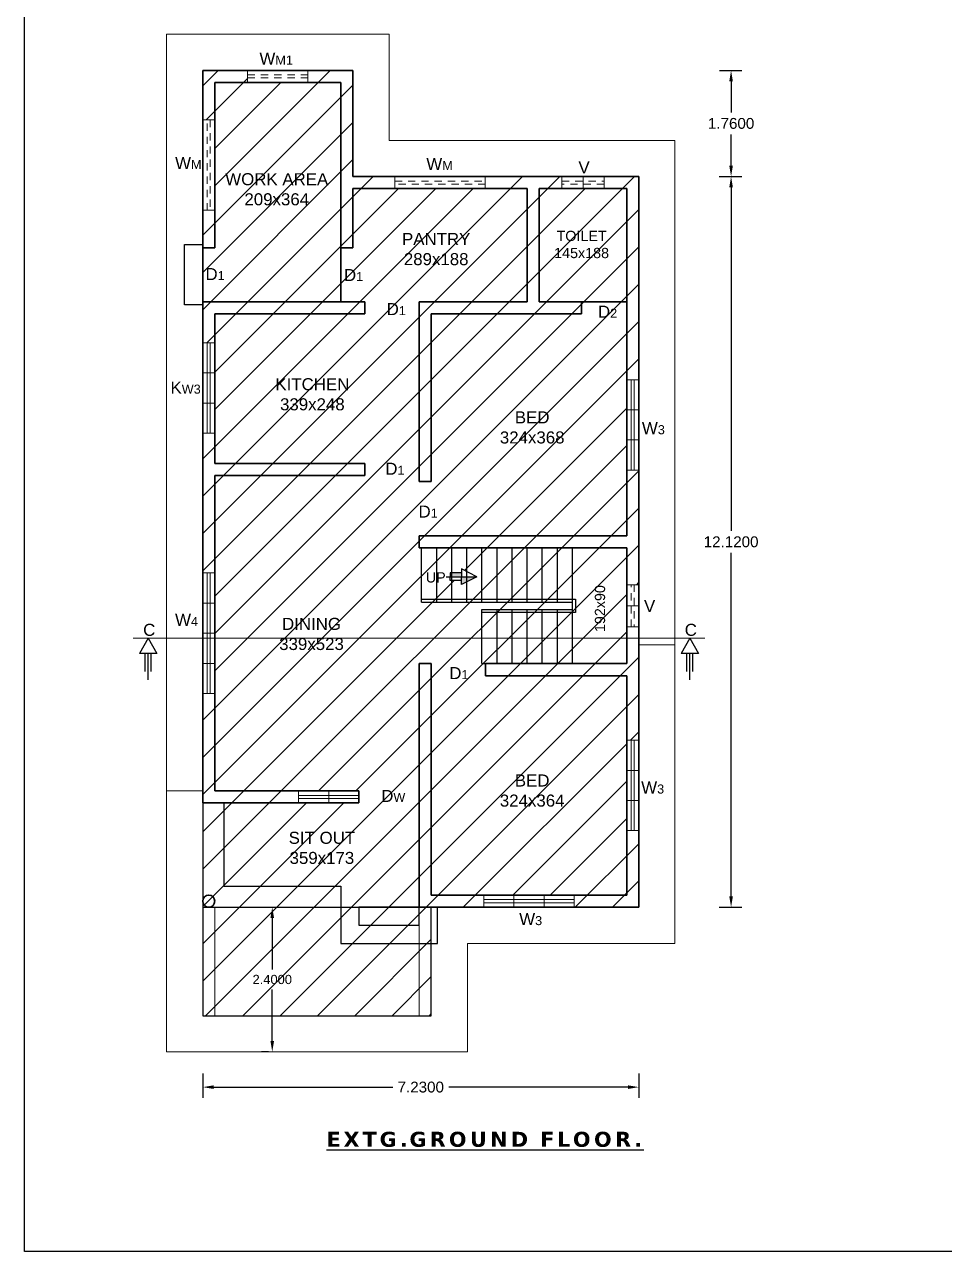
# Model space of a CAD drawing. Header units: metres. Extents: x 14 to 203, y 4 to 269.
# Drawn here: x 21.61 to 36.86, y 52.33 to 72.68 of the extents above; entities that cross this region are included whole.
import ezdxf

# ---------------------------------------------------------------- set-up
doc = ezdxf.new("R2010")
doc.units = ezdxf.units.M
doc.header["$MEASUREMENT"] = 0
doc.linetypes.add('ACAD_ISO02W100', pattern=[15, 12, -3])
doc.linetypes.add('ACAD_ISO09W100', pattern=[45, 24, -3, 6, -3, 6, -3])
doc.layers.add('BLK_3_FLR_0_BLT_UP_AREA_EXISTING', color=7, linetype='Continuous')
doc.styles.get("Standard").update_dxf_attribs({"font": 'ARIAL.TTF'})
doc.dimstyles.get("Standard").update_dxf_attribs({"dimtxt": 0.18, "dimasz": 0.18, "dimexe": 0.18, "dimexo": 0.0625, "dimgap": 0.09, "dimtad": 0, "dimtih": 1, "dimtoh": 1, "dimdec": 4, "dimzin": 0, "dimdsep": 46, "dimtxsty": 'Standard', "dimcen": 0.09, "dimadec": 0, "dimazin": 0, "dimtfac": 1, "dimtdec": 4, "dimtofl": 0, "dimtmove": 0, "dimatfit": 3, "dimfxl": 1, "dimtolj": 1, "dimtzin": 0, "dimarcsym": 0})

# ---------------------------------------------------------------- blocks, each defined once
blk = doc.blocks.new('A$C03E81290')
at = {"lineweight": 13}
for p, q in [((0, 0), (0, 20)), ((0, 20), (100, 20)), ((0, 12.5), (100, 12.5)), ((100, 7.5), (0, 7.5)), ((100, 0), (0, 0)), ((50, 0), (50, 20)), ((100, 20), (100, 0))]:
    blk.add_line(p, q, dxfattribs=at)
blk = doc.blocks.new('A$C795178E5')
at = {"lineweight": 13}
for p, q in [((0, 0), (0, 20)), ((0, 20), (150, 20)), ((0, 12.5), (150, 12.5)), ((150, 7.5), (0, 7.5)), ((50, 0), (50, 20)), ((100, 0), (100, 20)), ((150, 20), (150, 0)), ((150, 0), (0, 0))]:
    blk.add_line(p, q, dxfattribs=at)
blk = doc.blocks.new('A$C12222298')
at = {"lineweight": 13}
for p, q in [((0, 150), (20, 150)), ((0, 0), (0, 150)), ((7.5, 0), (7.5, 150)), ((12.5, 150), (12.5, 0)), ((20, 150), (20, 0)), ((20, 100), (0, 100)), ((20, 50), (0, 50)), ((20, 0), (0, 0))]:
    blk.add_line(p, q, dxfattribs=at)
blk = doc.blocks.new('A$C31AD4B39')
at = {"lineweight": 13}
for p, q in [((-20, -35), (-20, 35)), ((-20, 35), (0, 35)), ((0, 35), (0, -35)), ((-20, 0), (0, 0)), ((0, -35), (-20, -35))]:
    blk.add_line(p, q, dxfattribs=at)
at = {"linetype": 'ACAD_ISO02W100', "lineweight": 13}
for p, q in [((-12.5, -35), (-12.5, 35)), ((-7.5, 35), (-7.5, -35))]:
    blk.add_line(p, q, dxfattribs=at)
blk = doc.blocks.new('A$C2CF11A12')
at = {"lineweight": 13}
for p, q in [((0, 200), (20, 200)), ((0, 0), (0, 200)), ((7.5, 0), (7.5, 200)), ((12.5, 200), (12.5, 0)), ((20, 200), (20, 0)), ((0, 150), (20, 150)), ((20, 100), (0, 100)), ((20, 50), (0, 50)), ((20, 0), (0, 0))]:
    blk.add_line(p, q, dxfattribs=at)
blk = doc.blocks.new('A$C26BE5221')
at = {"lineweight": 13}
for p, q in [((-35, 0), (-35, 20)), ((-35, 20), (35, 20)), ((35, 0), (-35, 0)), ((0, 20), (0, 0)), ((35, 20), (35, 0))]:
    blk.add_line(p, q, dxfattribs=at)
at = {"linetype": 'ACAD_ISO02W100', "lineweight": 13}
for p, q in [((-35, 12.5), (35, 12.5)), ((35, 7.5), (-35, 7.5))]:
    blk.add_line(p, q, dxfattribs=at)
blk = doc.blocks.new('A$C6FE02BB8')
at = {"lineweight": 13}
for p, q in [((0, 0), (0, 20)), ((0, 20), (150, 20)), ((150, 20), (150, 0)), ((150, 0), (0, 0))]:
    blk.add_line(p, q, dxfattribs=at)
at = {"linetype": 'ACAD_ISO02W100', "lineweight": 13}
for p, q in [((0, 12.5), (150, 12.5)), ((150, 7.5), (0, 7.5))]:
    blk.add_line(p, q, dxfattribs=at)
blk = doc.blocks.new('A$C7F1C30C8')
at = {"lineweight": 13}
for p, q in [((0, 0), (0, 20)), ((0, 20), (100, 20)), ((100, 20), (100, 0)), ((100, 0), (0, 0))]:
    blk.add_line(p, q, dxfattribs=at)
at = {"linetype": 'ACAD_ISO02W100', "lineweight": 13}
for p, q in [((0, 12.5), (100, 12.5)), ((100, 7.5), (0, 7.5))]:
    blk.add_line(p, q, dxfattribs=at)
blk = doc.blocks.new('A$C3F4E3B21')
at = {"lineweight": 13}
for p, q in [((0, 150), (20, 150)), ((0, 0), (0, 150)), ((20, 150), (20, 0)), ((20, 0), (0, 0))]:
    blk.add_line(p, q, dxfattribs=at)
at = {"linetype": 'ACAD_ISO02W100', "lineweight": 13}
for p, q in [((7.5, 0), (7.5, 150)), ((12.5, 150), (12.5, 0))]:
    blk.add_line(p, q, dxfattribs=at)
blk = doc.blocks.new('*D58')
at = {"color": 0, "lineweight": -2, "ltscale": 1.5, "transparency": 16777216}
for p, q in [((33.123, 70.16), (33.5, 70.16)), ((33.32, 69.98), (33.32, 64.282)), ((33.32, 58.22), (33.32, 63.918)), ((33.123, 58.04), (33.5, 58.04))]:
    blk.add_line(p, q, dxfattribs=at)
at = {"color": 0, "ltscale": 1.5, "transparency": 16777216}
for points in [[(33.29, 69.98), (33.35, 69.98), (33.32, 70.16)], [(33.29, 58.22), (33.35, 58.22), (33.32, 58.04)]]:
    blk.add_solid(points, dxfattribs=at)
at = {"layer": 'Defpoints', "color": 0, "ltscale": 1.5, "transparency": 16777216}
for p in [(33.06, 70.16), (33.32, 70.16), (33.06, 58.04)]:
    blk.add_point(p, dxfattribs=at)
at = {"color": 0, "ltscale": 1.5, "transparency": 16777216, "insert": (33.32, 64.1), "char_height": 0.18, "attachment_point": 5}
blk.add_mtext('\\A1;12.1200', dxfattribs=at)
blk = doc.blocks.new('*D59')
at = {"color": 0, "lineweight": -2, "ltscale": 1.5, "transparency": 16777216}
for p, q in [((33.129, 71.92), (33.5, 71.92)), ((33.32, 71.74), (33.32, 71.222)), ((33.32, 70.34), (33.32, 70.858)), ((33.129, 70.16), (33.5, 70.16))]:
    blk.add_line(p, q, dxfattribs=at)
at = {"color": 0, "ltscale": 1.5, "transparency": 16777216}
for points in [[(33.29, 71.74), (33.35, 71.74), (33.32, 71.92)], [(33.29, 70.34), (33.35, 70.34), (33.32, 70.16)]]:
    blk.add_solid(points, dxfattribs=at)
at = {"layer": 'Defpoints', "color": 0, "ltscale": 1.5, "transparency": 16777216}
for p in [(33.066, 71.92), (33.32, 71.92), (33.066, 70.16)]:
    blk.add_point(p, dxfattribs=at)
at = {"color": 0, "ltscale": 1.5, "transparency": 16777216, "insert": (33.32, 71.04), "char_height": 0.18, "attachment_point": 5}
blk.add_mtext('\\A1;1.7600', dxfattribs=at)
blk = doc.blocks.new('*D61')
at = {"color": 0, "lineweight": -2, "ltscale": 1.5, "transparency": 16777216}
for p, q in [((24.56, 55.284), (24.56, 54.875)), ((31.79, 55.284), (31.79, 54.875)), ((24.74, 55.055), (27.712, 55.055)), ((31.61, 55.055), (28.638, 55.055))]:
    blk.add_line(p, q, dxfattribs=at)
at = {"color": 0, "ltscale": 1.5, "transparency": 16777216}
for points in [[(24.74, 55.085), (24.74, 55.025), (24.56, 55.055)], [(31.61, 55.085), (31.61, 55.025), (31.79, 55.055)]]:
    blk.add_solid(points, dxfattribs=at)
at = {"layer": 'Defpoints', "color": 0, "ltscale": 1.5, "transparency": 16777216}
for p in [(24.56, 55.347), (31.79, 55.347), (24.56, 55.055)]:
    blk.add_point(p, dxfattribs=at)
at = {"color": 0, "ltscale": 1.5, "transparency": 16777216, "insert": (28.175, 55.055), "char_height": 0.18, "attachment_point": 5}
blk.add_mtext('\\A1;7.2300', dxfattribs=at)
blk = doc.blocks.new('*D62')
at = {"color": 0, "lineweight": -2, "ltscale": 1.5, "transparency": 16777216}
for p, q in [((25.775, 58.04), (25.893, 58.04)), ((25.713, 57.86), (25.713, 57.008)), ((25.713, 55.82), (25.713, 56.672)), ((25.65, 55.64), (25.533, 55.64))]:
    blk.add_line(p, q, dxfattribs=at)
at = {"color": 0, "ltscale": 1.5, "transparency": 16777216}
for points in [[(25.683, 57.86), (25.743, 57.86), (25.713, 58.04)], [(25.683, 55.82), (25.743, 55.82), (25.713, 55.64)]]:
    blk.add_solid(points, dxfattribs=at)
at = {"layer": 'Defpoints', "color": 0, "ltscale": 1.5, "transparency": 16777216}
for p in [(25.713, 58.04), (25.713, 55.64), (25.713, 55.64)]:
    blk.add_point(p, dxfattribs=at)
at = {"color": 0, "ltscale": 1.5, "transparency": 16777216, "insert": (25.713, 56.84), "char_height": 0.18, "attachment_point": 5}
blk.add_mtext('\\A1;{\\H0.85x;2.4000}', dxfattribs=at)

msp = doc.modelspace()

# ---------------------------------------------------------------- hatches: boundary and pattern name
at = {"ltscale": 1.5}
h = msp.add_hatch(dxfattribs=at)
h.set_pattern_fill('ANSI31', color=256, scale=3.5, style=0)
h.set_pattern_definition([(45, (-1281.194, 130.8011), (-0.30935922, 0.30935922), [])])
h.paths.add_polyline_path([(28.43997, 63.99993), (28.18997, 63.99993), (28.18997, 63.09993), (28.43997, 63.09993)], flags=17)
h.paths.add_polyline_path([(28.68997, 63.99993), (28.43997, 63.99993), (28.43997, 63.09993), (28.68997, 63.09993), (28.68997, 63.45803), (28.65997, 63.45803), (28.65997, 63.52253), (28.65997, 63.58702), (28.68997, 63.58702)], flags=17)
h.paths.add_polyline_path([(28.93997, 63.99993), (28.68997, 63.99993), (28.68997, 63.58702), (28.84959, 63.58702), (28.84959, 63.65152), (28.93997, 63.60577)], flags=17)
h.paths.add_polyline_path([(28.93997, 63.43929), (28.84959, 63.39353), (28.84959, 63.45803), (28.68997, 63.45803), (28.68997, 63.09993), (28.93997, 63.09993)], flags=17)
h.paths.add_polyline_path([(29.18997, 63.99993), (28.93997, 63.99993), (28.93997, 63.60577), (29.10441, 63.52253), (28.93997, 63.43929), (28.93997, 63.09993), (29.18997, 63.09993)], flags=17)
h.paths.add_polyline_path([(29.43997, 63.99993), (29.18997, 63.99993), (29.18997, 63.09993), (29.43997, 63.09993)], flags=17)
h.paths.add_polyline_path([(29.68997, 63.99993), (29.43997, 63.99993), (29.43997, 63.09993), (29.68997, 63.09993)], flags=17)
h.paths.add_polyline_path([(29.93997, 63.99993), (29.68997, 63.99993), (29.68997, 63.09993), (29.93997, 63.09993)], flags=17)
h.paths.add_polyline_path([(30.18997, 63.99993), (29.93997, 63.99993), (29.93997, 63.09993), (30.18997, 63.09993)], flags=17)
h.paths.add_polyline_path([(30.43997, 63.99993), (30.18997, 63.99993), (30.18997, 63.09993), (30.43997, 63.09993)], flags=17)
h.paths.add_polyline_path([(30.68997, 63.99993), (30.43997, 63.99993), (30.43997, 63.09993), (30.68997, 63.09993)], flags=17)
h.paths.add_polyline_path([(31.58997, 63.99993), (30.68997, 63.99993), (30.68997, 62.50043), (31.58997, 62.50043)], flags=17)
h.paths.add_polyline_path([(31.58997, 62.50043), (30.68997, 62.50043), (30.68997, 62.07993), (31.58997, 62.07993)], flags=17)
h.paths.add_polyline_path([(30.68997, 62.50043), (30.43997, 62.50043), (30.43997, 62.07993), (30.68997, 62.07993)], flags=17)
h.paths.add_polyline_path([(30.68997, 62.97993), (30.43997, 62.97993), (30.43997, 62.50043), (30.68997, 62.50043)], flags=17)
h.paths.add_polyline_path([(30.43997, 62.50043), (30.18997, 62.50043), (30.18997, 62.07993), (30.43997, 62.07993)])
h.paths.add_polyline_path([(30.43997, 62.97993), (30.18997, 62.97993), (30.18997, 62.50043), (30.43997, 62.50043)], flags=16)
h.paths.add_polyline_path([(30.18997, 62.50043), (29.93997, 62.50043), (29.93997, 62.07993), (30.18997, 62.07993)], flags=17)
h.paths.add_polyline_path([(30.18997, 62.97993), (29.93997, 62.97993), (29.93997, 62.50043), (30.18997, 62.50043)], flags=16)
h.paths.add_polyline_path([(29.93997, 62.50043), (29.68997, 62.50043), (29.68997, 62.07993), (29.93997, 62.07993)], flags=17)
h.paths.add_polyline_path([(29.93997, 62.97993), (29.68997, 62.97993), (29.68997, 62.50043), (29.93997, 62.50043)], flags=16)
h.paths.add_polyline_path([(29.68997, 62.50043), (29.43997, 62.50043), (29.43997, 62.07993), (29.68997, 62.07993)], flags=17)
h.paths.add_polyline_path([(29.68997, 62.97993), (29.43997, 62.97993), (29.43997, 62.50043), (29.68997, 62.50043)], flags=16)
h.paths.add_polyline_path([(29.43997, 62.50043), (29.18997, 62.50043), (29.18997, 62.07993), (29.24997, 62.07993), (29.43997, 62.07993)])
h.paths.add_polyline_path([(29.43997, 62.97993), (29.18997, 62.97993), (29.18997, 62.50043), (29.43997, 62.50043)], flags=16)
h.paths.add_polyline_path([(31.58997, 61.87993), (29.24997, 61.87993), (29.24997, 62.07993), (29.18997, 62.07993), (29.18997, 62.50043), (24.75997, 62.50043), (24.75997, 61.58493), (24.75997, 59.96993), (27.14997, 59.96993), (27.14997, 59.76993), (26.14997, 59.76993), (24.90997, 59.76993), (24.90997, 58.38993), (26.84997, 58.38993), (26.84997, 58.03993), (28.14997, 58.03993), (28.14997, 62.07993), (28.34997, 62.07993), (28.34997, 58.23993), (31.58997, 58.23993)])
h.paths.add_polyline_path([(28.18997, 63.99993), (28.14997, 63.99993), (28.14997, 64.19993), (31.58997, 64.19993), (31.58997, 68.07993), (30.83997, 68.07993), (30.83997, 67.87993), (28.34997, 67.87993), (28.34997, 65.09993), (28.14997, 65.09993), (28.14997, 68.07993), (29.93997, 68.07993), (29.93997, 69.95993), (27.04997, 69.95993), (27.04997, 68.97993), (26.84997, 68.97993), (26.84997, 68.07993), (27.24997, 68.07993), (27.24997, 67.87993), (24.75997, 67.87993), (24.75997, 65.39993), (27.24997, 65.39993), (27.24997, 65.19993), (24.75997, 65.19993), (24.75997, 62.50043), (29.18997, 62.50043), (29.18997, 62.97993), (30.68997, 62.97993), (30.68997, 63.09993), (28.18997, 63.09993)])
h.paths.add_polyline_path([(31.58997, 69.95993), (30.13997, 69.95993), (30.13997, 68.07993), (31.58997, 68.07993)], flags=17)
h.paths.add_polyline_path([(26.84997, 71.71993), (24.75997, 71.71993), (24.75997, 68.97993), (24.55997, 68.97993), (24.55997, 68.07993), (26.84997, 68.07993)])
h.paths.add_polyline_path([(28.34997, 57.43993), (28.14997, 57.43993), (28.14997, 56.23993), (28.34997, 56.23993)])
h.paths.add_polyline_path([(28.34997, 58.03993), (28.14997, 58.03993), (28.14997, 57.73993), (28.14997, 57.43993), (28.34997, 57.43993)])
h.paths.add_polyline_path([(24.75997, 58.03993), (24.55997, 58.03993), (24.55997, 56.23993), (24.75997, 56.23993)])
h.paths.add_polyline_path([(28.14997, 57.43993), (26.84997, 57.43993), (26.84997, 58.03993), (24.75997, 58.03993), (24.75997, 56.23993), (28.14997, 56.23993)])
h.paths.add_polyline_path([(28.14997, 57.73993), (27.14997, 57.73993), (27.14997, 58.03993), (26.84997, 58.03993), (26.84997, 57.43993), (28.14997, 57.43993)])
h.paths.add_polyline_path([(28.14997, 58.03993), (27.14997, 58.03993), (27.14997, 57.73993), (28.14997, 57.73993)], flags=17)
h.paths.add_polyline_path([(24.55997, 58.13993, 1), (24.75997, 58.13993, 1)], flags=17)
h.paths.add_polyline_path([(26.84997, 58.38993), (24.90997, 58.38993), (24.90997, 59.76993), (24.55997, 59.76993), (24.55997, 58.13993, -1), (24.75997, 58.13993, -0.41421356), (24.65997, 58.03993), (24.75997, 58.03993), (26.84997, 58.03993)])
h.paths.add_polyline_path([(29.21997, 58.23993), (28.34997, 58.23993), (28.34997, 62.07993), (28.14997, 62.07993), (28.14997, 58.03993), (28.34997, 58.03993), (29.21997, 58.03993)], flags=16)
h.paths.add_polyline_path([(31.78997, 59.30993), (31.58997, 59.30993), (31.58997, 58.23993), (30.71997, 58.23993), (30.71997, 58.03993), (31.78997, 58.03993)])
h.paths.add_polyline_path([(31.78997, 62.50043), (31.58997, 62.50043), (31.58997, 62.07993), (29.24997, 62.07993), (29.24997, 61.87993), (31.58997, 61.87993), (31.58997, 60.80993), (31.78997, 60.80993)])
h.paths.add_polyline_path([(26.14997, 59.96993), (24.75997, 59.96993), (24.75997, 61.58493), (24.55997, 61.58493), (24.55997, 59.76993), (26.14997, 59.76993)])
h.paths.add_polyline_path([(24.75997, 65.19993), (27.24997, 65.19993), (27.24997, 65.39993), (24.75997, 65.39993), (24.75997, 65.90228), (24.55997, 65.90228), (24.55997, 63.58493), (24.75997, 63.58493)])
h.paths.add_polyline_path([(31.78997, 65.28993), (31.58997, 65.28993), (31.58997, 64.19993), (28.14997, 64.19993), (28.14997, 63.99993), (31.58997, 63.99993), (31.58997, 63.38993), (31.78997, 63.38993)])
h.paths.add_polyline_path([(30.83997, 68.07993), (30.13997, 68.07993), (30.13997, 69.95993), (30.51497, 69.95993), (30.51497, 70.15993), (29.24497, 70.15993), (29.24497, 69.95993), (29.93997, 69.95993), (29.93997, 68.07993), (28.14997, 68.07993), (28.14997, 65.09993), (28.34997, 65.09993), (28.34997, 67.87993), (30.83997, 67.87993)])
h.paths.add_polyline_path([(31.78997, 70.15993), (31.21497, 70.15993), (31.21497, 69.95993), (31.58997, 69.95993), (31.58997, 66.78993), (31.78997, 66.78993)])
h.paths.add_polyline_path([(27.74497, 70.15993), (27.04997, 70.15993), (27.04997, 71.91993), (26.30497, 71.91993), (26.30497, 71.71993), (26.84997, 71.71993), (26.84997, 68.97993), (27.04997, 68.97993), (27.04997, 69.95993), (27.74497, 69.95993)])
h.paths.add_polyline_path([(24.75997, 71.71993), (25.30497, 71.71993), (25.30497, 71.91993), (24.55997, 71.91993), (24.55997, 71.09993), (24.75997, 71.09993)])
h.paths.add_polyline_path([(27.24997, 68.07993), (24.55997, 68.07993), (24.55997, 68.02993), (24.55997, 67.40228), (24.75997, 67.40228), (24.75997, 67.87993), (27.24997, 67.87993)])
h.paths.add_polyline_path([(24.75997, 69.59993), (24.55997, 69.59993), (24.55997, 68.97993), (24.75997, 68.97993)])
h.paths.add_polyline_path([(25.57412, 56.58385), (25.57412, 57.096), (25.8512, 57.096), (25.8512, 56.58385)], flags=24)
h.paths.add_polyline_path([(28.60956, 62.07268), (29.00385, 62.07268), (29.00385, 61.77268), (28.60956, 61.77268)], flags=24)
h.paths.add_polyline_path([(27.47923, 60.03626), (27.95905, 60.03626), (27.95905, 59.73626), (27.47923, 59.73626)], flags=24)
h.paths.add_polyline_path([(29.38412, 60.29442), (30.66048, 60.29442), (30.66048, 59.65276), (29.38412, 59.65276)], flags=24)
h.paths.add_polyline_path([(25.90156, 59.34567), (27.17053, 59.34567), (27.17053, 58.69985), (25.90156, 58.69985)], flags=24)
h.paths.add_polyline_path([(25.7296, 62.8939), (26.99857, 62.8939), (26.99857, 62.24861), (25.7296, 62.24861)], flags=9)
h.paths.add_polyline_path([(31.0707, 68.06799), (31.47356, 68.06799), (31.47356, 67.76799), (31.0707, 67.76799)], flags=24)
h.paths.add_polyline_path([(26.86362, 68.67583), (27.25791, 68.67583), (27.25791, 68.37583), (26.86362, 68.37583)], flags=24)
h.paths.add_polyline_path([(27.57157, 68.11048), (27.96587, 68.11048), (27.96587, 67.81048), (27.57157, 67.81048)], flags=24)
h.paths.add_polyline_path([(27.54931, 65.46272), (27.9436, 65.46272), (27.9436, 65.16272), (27.54931, 65.16272)], flags=24)
h.paths.add_polyline_path([(28.0996, 64.75301), (28.49389, 64.75301), (28.49389, 64.45301), (28.0996, 64.45301)], flags=24)
h.paths.add_polyline_path([(25.72749, 66.87006), (27.02803, 66.87006), (27.02803, 66.22396), (25.72749, 66.22396)], flags=24)
h.paths.add_polyline_path([(27.7936, 69.27627), (29.06768, 69.27627), (29.06768, 68.63381), (27.7936, 68.63381)], flags=24)
h.paths.add_polyline_path([(29.38567, 66.31839), (30.65894, 66.31839), (30.65894, 65.67592), (29.38567, 65.67592)], flags=24)
h.paths.add_polyline_path([(30.30664, 69.30678), (31.37624, 69.30678), (31.37624, 68.75715), (30.30664, 68.75715)], flags=24)
h.paths.add_polyline_path([(24.56743, 68.69149), (24.96173, 68.69149), (24.96173, 68.39149), (24.56743, 68.39149)], flags=24)
h.paths.add_polyline_path([(24.8912, 70.27049), (26.68375, 70.27049), (26.68375, 69.62467), (24.8912, 69.62467)], flags=24)
h.paths.add_polyline_path([(28.23883, 63.63893), (28.60868, 63.63893), (28.60868, 63.38039), (28.23883, 63.38039)], flags=25)
h.paths.add_polyline_path([(31.01624, 62.53301), (31.01624, 63.45248), (31.27832, 63.45248), (31.27832, 62.53301)], flags=24)
at = {"ltscale": 2.5}
h = msp.add_hatch(color=256, dxfattribs=at)
h.paths.add_polyline_path([(28.65997, 63.58702), (28.65997, 63.52253), (28.84959, 63.52253), (28.84959, 63.58702)])
h.paths.add_polyline_path([(29.10441, 63.52253), (28.84959, 63.52253), (28.84959, 63.39353)])

# ---------------------------------------------------------------- linework, layer by layer
at = {"lineweight": 35, "ltscale": 1.5}
for p, q in [((27.04997, 71.91993), (24.55997, 71.91993)), ((24.55997, 71.91993), (24.55997, 59.76993)), ((27.04997, 70.15993), (27.04997, 71.91993)), ((26.84997, 71.71993), (24.75997, 71.71993)), ((24.75997, 71.71993), (24.75997, 68.97993)), ((26.84997, 68.07993), (26.84997, 71.71993)), ((31.78997, 70.15993), (27.04997, 70.15993)), ((31.78997, 58.03993), (31.78997, 70.15993)), ((27.04997, 68.97993), (27.04997, 69.95993)), ((29.93997, 69.95993), (27.04997, 69.95993)), ((29.93997, 68.07993), (29.93997, 69.95993)), ((30.13997, 68.07993), (30.13997, 69.95993)), ((31.58997, 69.95993), (30.13997, 69.95993)), ((31.58997, 64.19993), (31.58997, 69.95993)), ((24.55997, 68.97993), (24.75997, 68.97993)), ((26.84997, 68.97993), (27.04997, 68.97993)), ((24.55997, 68.07993), (27.24997, 68.07993)), ((27.24997, 68.07993), (27.24997, 67.87993)), ((28.14997, 68.07993), (28.14997, 65.09993)), ((28.14997, 68.07993), (29.93997, 68.07993)), ((30.13997, 68.07993), (31.58997, 68.07993)), ((30.83997, 67.87993), (30.83997, 68.07993)), ((24.75997, 67.87993), (27.24997, 67.87993)), ((24.75997, 67.87993), (24.75997, 65.39993)), ((28.34997, 67.87993), (30.83997, 67.87993)), ((28.34997, 67.87993), (28.34997, 65.09993)), ((24.75997, 65.39993), (27.24997, 65.39993)), ((27.24997, 65.39993), (27.24997, 65.19993)), ((24.75997, 65.19993), (27.24997, 65.19993)), ((24.75997, 65.19993), (24.75997, 59.96993)), ((28.14997, 65.09993), (28.34997, 65.09993)), ((28.14997, 64.19993), (28.14997, 63.99993)), ((28.14997, 64.19993), (31.58997, 64.19993)), ((28.14997, 63.99993), (31.58997, 63.99993)), ((31.58997, 62.07993), (31.58997, 63.99993)), ((28.14997, 62.07993), (28.14997, 58.03993)), ((28.14997, 62.07993), (28.34997, 62.07993)), ((28.34997, 62.07993), (28.34997, 58.23993)), ((29.24997, 62.07993), (31.58997, 62.07993)), ((29.24997, 62.07993), (29.24997, 61.87993)), ((29.24997, 61.87993), (31.58997, 61.87993)), ((31.58997, 58.23993), (31.58997, 61.87993)), ((24.75997, 59.96993), (27.14997, 59.96993)), ((27.14997, 59.96993), (27.14997, 59.76993)), ((24.55997, 59.76993), (27.14997, 59.76993)), ((28.34997, 58.23993), (31.58997, 58.23993)), ((28.14997, 58.03993), (31.78997, 58.03993))]:
    msp.add_line(p, q, dxfattribs=at)
at = {"ltscale": 1.5}
for p, q in [((28.18997, 63.09993), (28.18997, 63.99993)), ((28.43997, 63.09993), (28.43997, 63.99993)), ((28.68997, 63.09993), (28.68997, 63.99993)), ((28.93997, 63.09993), (28.93997, 63.99993)), ((29.18997, 63.09993), (29.18997, 63.99993)), ((29.43997, 63.09993), (29.43997, 63.99993)), ((29.68997, 63.09993), (29.68997, 63.99993)), ((29.93997, 63.09993), (29.93997, 63.99993)), ((30.18997, 63.09993), (30.18997, 63.99993)), ((30.43997, 63.09993), (30.43997, 63.99993)), ((30.68997, 62.07993), (30.68997, 63.99993)), ((28.18997, 63.09993), (30.68997, 63.09993)), ((29.18997, 62.07993), (29.24997, 62.07993))]:
    msp.add_line(p, q, dxfattribs=at)
at = {"ltscale": 2.5}
for p, q in [((28.59876, 63.52253), (29.10441, 63.52253)), ((28.84959, 63.58702), (28.65997, 63.58702)), ((28.65997, 63.58702), (28.65997, 63.52253)), ((28.65997, 63.45803), (28.65997, 63.52253)), ((29.10441, 63.52253), (28.84959, 63.65152)), ((28.84959, 63.65152), (28.84959, 63.52253)), ((29.10441, 63.52253), (28.84959, 63.39353)), ((28.84959, 63.39353), (28.84959, 63.52253)), ((28.84959, 63.45803), (28.65997, 63.45803))]:
    msp.add_line(p, q, dxfattribs=at)
at = {"linetype": 'ACAD_ISO02W100', "ltscale": 1.5}
for p, q in [((29.18997, 62.97993), (30.68997, 62.97993)), ((29.18997, 62.07993), (29.18997, 62.97993)), ((29.43997, 62.07993), (29.43997, 62.97993)), ((29.68997, 62.07993), (29.68997, 62.97993)), ((29.93997, 62.07993), (29.93997, 62.97993)), ((30.18997, 62.07993), (30.18997, 62.97993)), ((30.43997, 62.07993), (30.43997, 62.97993))]:
    msp.add_line(p, q, dxfattribs=at)
at = {"linetype": 'ACAD_ISO09W100', "lineweight": 13, "ltscale": 1.5}
msp.add_line((32.88386, 62.50043), (23.40513, 62.50043), dxfattribs=at)
at = {"ltscale": 2}
for p, q in [((23.65513, 62.50043), (23.5108, 62.25043)), ((23.65513, 62.50043), (23.79947, 62.25043)), ((32.63386, 62.50043), (32.48952, 62.25043)), ((32.63386, 62.50043), (32.7782, 62.25043)), ((23.79947, 62.25043), (23.5108, 62.25043)), ((23.60513, 61.94812), (23.60513, 62.25043)), ((23.65513, 61.81302), (23.65513, 62.25043)), ((23.70513, 61.94812), (23.70513, 62.25043)), ((32.7782, 62.25043), (32.48952, 62.25043)), ((32.58386, 61.94812), (32.58386, 62.25043)), ((32.63386, 61.81302), (32.63386, 62.25043)), ((32.68386, 61.94812), (32.68386, 62.25043))]:
    msp.add_line(p, q, dxfattribs=at)
at = {"linetype": 'ACAD_ISO02W100', "lineweight": 13, "ltscale": 1.5}
for p, q in [((31.78997, 62.38993), (32.38997, 62.38993)), ((24.55997, 59.96993), (23.95997, 59.96993))]:
    msp.add_line(p, q, dxfattribs=at)
at = {"linetype": 'ACAD_ISO02W100', "lineweight": 9, "ltscale": 1.5}
msp.add_line((24.75997, 56.23993), (28.14997, 56.23993), dxfattribs=at)
msp.add_lwpolyline([(21.60634, 85.63236), (52.10802, 85.63236), (52.10802, 52.32924), (21.60634, 52.32924)], close=True)
at = {"linetype": 'ACAD_ISO02W100', "lineweight": 13, "ltscale": 1.5}
msp.add_lwpolyline([(28.94997, 57.43993), (32.38997, 57.43993), (32.38997, 70.75993), (27.64997, 70.75993), (27.64997, 72.51993), (23.95997, 72.51993), (23.95997, 55.63993), (28.94997, 55.63993)], close=True, dxfattribs=at)
at = {"ltscale": 1.5}
for points in [[(24.25997, 69.02993), (24.55997, 69.02993), (24.55997, 68.02993), (24.25997, 68.02993)], [(28.14997, 58.03993), (27.14997, 58.03993), (27.14997, 57.73993), (28.14997, 57.73993)]]:
    msp.add_lwpolyline(points, close=True, dxfattribs=at)
for points in [[(28.18997, 63.14993), (30.73997, 63.14993), (30.73997, 62.92993)], [(24.55997, 59.76993), (24.55997, 58.03993), (28.14997, 58.03993)], [(24.90997, 59.76993), (24.90997, 58.38993), (26.84997, 58.38993), (26.84997, 58.03993)], [(26.84997, 58.03993), (26.84997, 57.43993), (28.44997, 57.43993), (28.44997, 58.03993)]]:
    msp.add_lwpolyline(points, dxfattribs=at)
at = {"linetype": 'ACAD_ISO02W100', "ltscale": 1.5}
msp.add_lwpolyline([(30.73997, 62.92993), (29.18997, 62.92993)], dxfattribs=at)
at = {"linetype": 'ACAD_ISO02W100', "lineweight": 9, "ltscale": 1.5}
for points in [[(24.55997, 58.03993), (24.75997, 58.03993), (24.75997, 56.23993), (24.55997, 56.23993)], [(28.14997, 58.03993), (28.34997, 58.03993), (28.34997, 56.23993), (28.14997, 56.23993)]]:
    msp.add_lwpolyline(points, close=True, dxfattribs=at)
at = {"lineweight": 35, "ltscale": 1.5}
msp.add_circle((24.65997, 58.13993), 0.1, dxfattribs=at)
at = {"layer": 'BLK_3_FLR_0_BLT_UP_AREA_EXISTING', "color": 25}
msp.add_lwpolyline([(24.55997, 56.23993), (28.34997, 56.23993), (28.34997, 58.03993), (31.78997, 58.03993), (31.78997, 70.15993), (27.04997, 70.15993), (27.04997, 71.91993), (24.55997, 71.91993)], close=True, dxfattribs=at)

# ---------------------------------------------------------------- block references
at = {"lineweight": 13, "ltscale": 1.5, "xscale": 0.0100000000002183, "yscale": 0.0100000000002183, "zscale": 0.0100000000002183}
for name, p in [('A$C7F1C30C8', (25.30497, 71.71993)), ('A$C3F4E3B21', (24.55997, 69.59993)), ('A$C6FE02BB8', (27.74497, 69.95993)), ('A$C26BE5221', (30.86497, 69.95993)), ('A$C12222298', (24.55997, 65.90228)), ('A$C12222298', (31.58997, 65.28993)), ('A$C2CF11A12', (24.55997, 61.58493)), ('A$C31AD4B39', (31.78997, 63.03993)), ('A$C12222298', (31.58997, 59.30993)), ('A$C03E81290', (26.14997, 59.76993)), ('A$C795178E5', (29.21997, 58.03993))]:
    msp.add_blockref(name, p, dxfattribs=at)

# ---------------------------------------------------------------- texts
at = {"ltscale": 1.5, "attachment_point": 5}
for s, insert, char_height, width in [('W{\\H0.75x;M1}', (25.7781, 72.11678), 0.2, 0.2222105), ('W{\\H0.75x;M}', (24.32168, 70.38438), 0.2, 0.2222105), ('W{\\H0.75x;M}', (28.48638, 70.36838), 0.2, 0.2222105), ('WORK AREA\\P209x364', (25.78748, 69.94758), 0.2, 1.7049931), ('V', (30.88223, 70.31055), 0.2, 0.2222105), ('PANTRY\\P289x188', (28.43064, 68.95504), 0.2, 1.7049931), ('TOILET\\P145x188', (30.84144, 69.03197), 0.17, 1.2946952), ('D{\\H0.75x;1}', (24.76458, 68.54149), 0.2, 0.2222105), ('D{\\H0.75x;1}', (27.06077, 68.52583), 0.2, 0.2222105), ('D{\\H0.75x;1}', (27.76872, 67.96048), 0.2, 0.2222105), ('D{\\H0.75x;2}', (31.27213, 67.91799), 0.2, 0.2222105), ('K{\\H0.75x;W3}', (24.27658, 66.65769), 0.2, 0.2222105), ('KITCHEN\\P339x248', (26.37776, 66.54701), 0.2, 1.032507), ('BED\\P324x368', (30.0223, 65.99716), 0.2, 1.032507), ('W{\\H0.75x;3}', (32.03153, 65.98474), 0.2, 0.2222105), ('D{\\H0.75x;1}', (27.74645, 65.31272), 0.2, 0.2222105), ('D{\\H0.75x;1}', (28.29675, 64.60301), 0.2, 0.2222105), ('V', (31.96938, 63.03604), 0.2, 0.2222105), ('W{\\H0.75x;4}', (24.29214, 62.80615), 0.2, 0.2222105), ('DINING\\P339x523', (26.36408, 62.57126), 0.2, 1.032507), ('D{\\H0.75x;1}', (28.8067, 61.92268), 0.2, 0.2222105), ('BED\\P324x364', (30.0223, 59.97359), 0.2, 1.032507), ('W{\\H0.75x;3}', (32.01979, 60.02415), 0.2, 0.2222105), ('D{\\H0.75x;W}', (27.71914, 59.88626), 0.2, 0.2222105), ('SIT OUT\\P359x173', (26.53605, 59.02276), 0.2, 1.2946952), ('W{\\H0.75x;3}', (29.99745, 57.84132), 0.2, 0.2222105)]:
    msp.add_mtext(s, dxfattribs=dict(at, insert=insert, char_height=char_height, width=width))
at = {"insert": (28.42375, 63.50966), "char_height": 0.17, "width": 0.2554765, "attachment_point": 5}
msp.add_mtext('UP', dxfattribs=at)
at = {"ltscale": 1.5, "insert": (31.14728, 62.99274), "char_height": 0.17, "width": 0.8465834, "attachment_point": 5, "rotation": 90}
msp.add_mtext('192x90', dxfattribs=at)
at = {"ltscale": 2, "attachment_point": 1}
for s, insert, char_height, width in [('C', (23.57242, 62.74067), 0.2, 0.3750696), ('C', (32.55114, 62.74067), 0.2, 0.3750696), ('{\\fVerdana|b1|i0|c0|p34;\\T1.2;\\LEXTG.GROUND FLOOR.}', (26.61363, 54.31481), 0.25, 5.0540736)]:
    msp.add_mtext(s, dxfattribs=dict(at, insert=insert, char_height=char_height, width=width))

# ---------------------------------------------------------------- dimensions: what is measured, and where the dimension line sits
at = {"ltscale": 1.5}
for base, p1, p2, picture, middle in [((33.31997, 71.91993), (33.06603, 70.15993), (33.06603, 71.91993), '*D59', (33.31997, 71.03993)), ((33.31997, 70.15993), (33.06023, 58.03993), (33.06023, 70.15993), '*D58', (33.31997, 64.09993))]:
    dim = msp.add_linear_dim(base=base, p1=p1, p2=p2, angle=90, dimstyle='Standard', dxfattribs=at)
    dim.commit()
    dim.dimension.update_dxf_attribs({"geometry": picture, "text_midpoint": middle})
dim = msp.add_linear_dim(base=(25.71266, 55.63993), p1=(25.71266, 58.03993), p2=(25.71266, 55.63993), angle=90, text='{\\H0.85x;<>}', dimstyle='Standard', dxfattribs=at)
dim.commit()
dim.dimension.update_dxf_attribs({"geometry": '*D62', "text_midpoint": (25.71266, 56.83993)})
dim = msp.add_linear_dim(base=(24.55997, 55.05512), p1=(31.78997, 55.34679), p2=(24.55997, 55.34679), dimstyle='Standard', dxfattribs=at)
dim.commit()
dim.dimension.update_dxf_attribs({"geometry": '*D61', "text_midpoint": (28.17497, 55.05512)})

doc.saveas('drawing.dxf')
